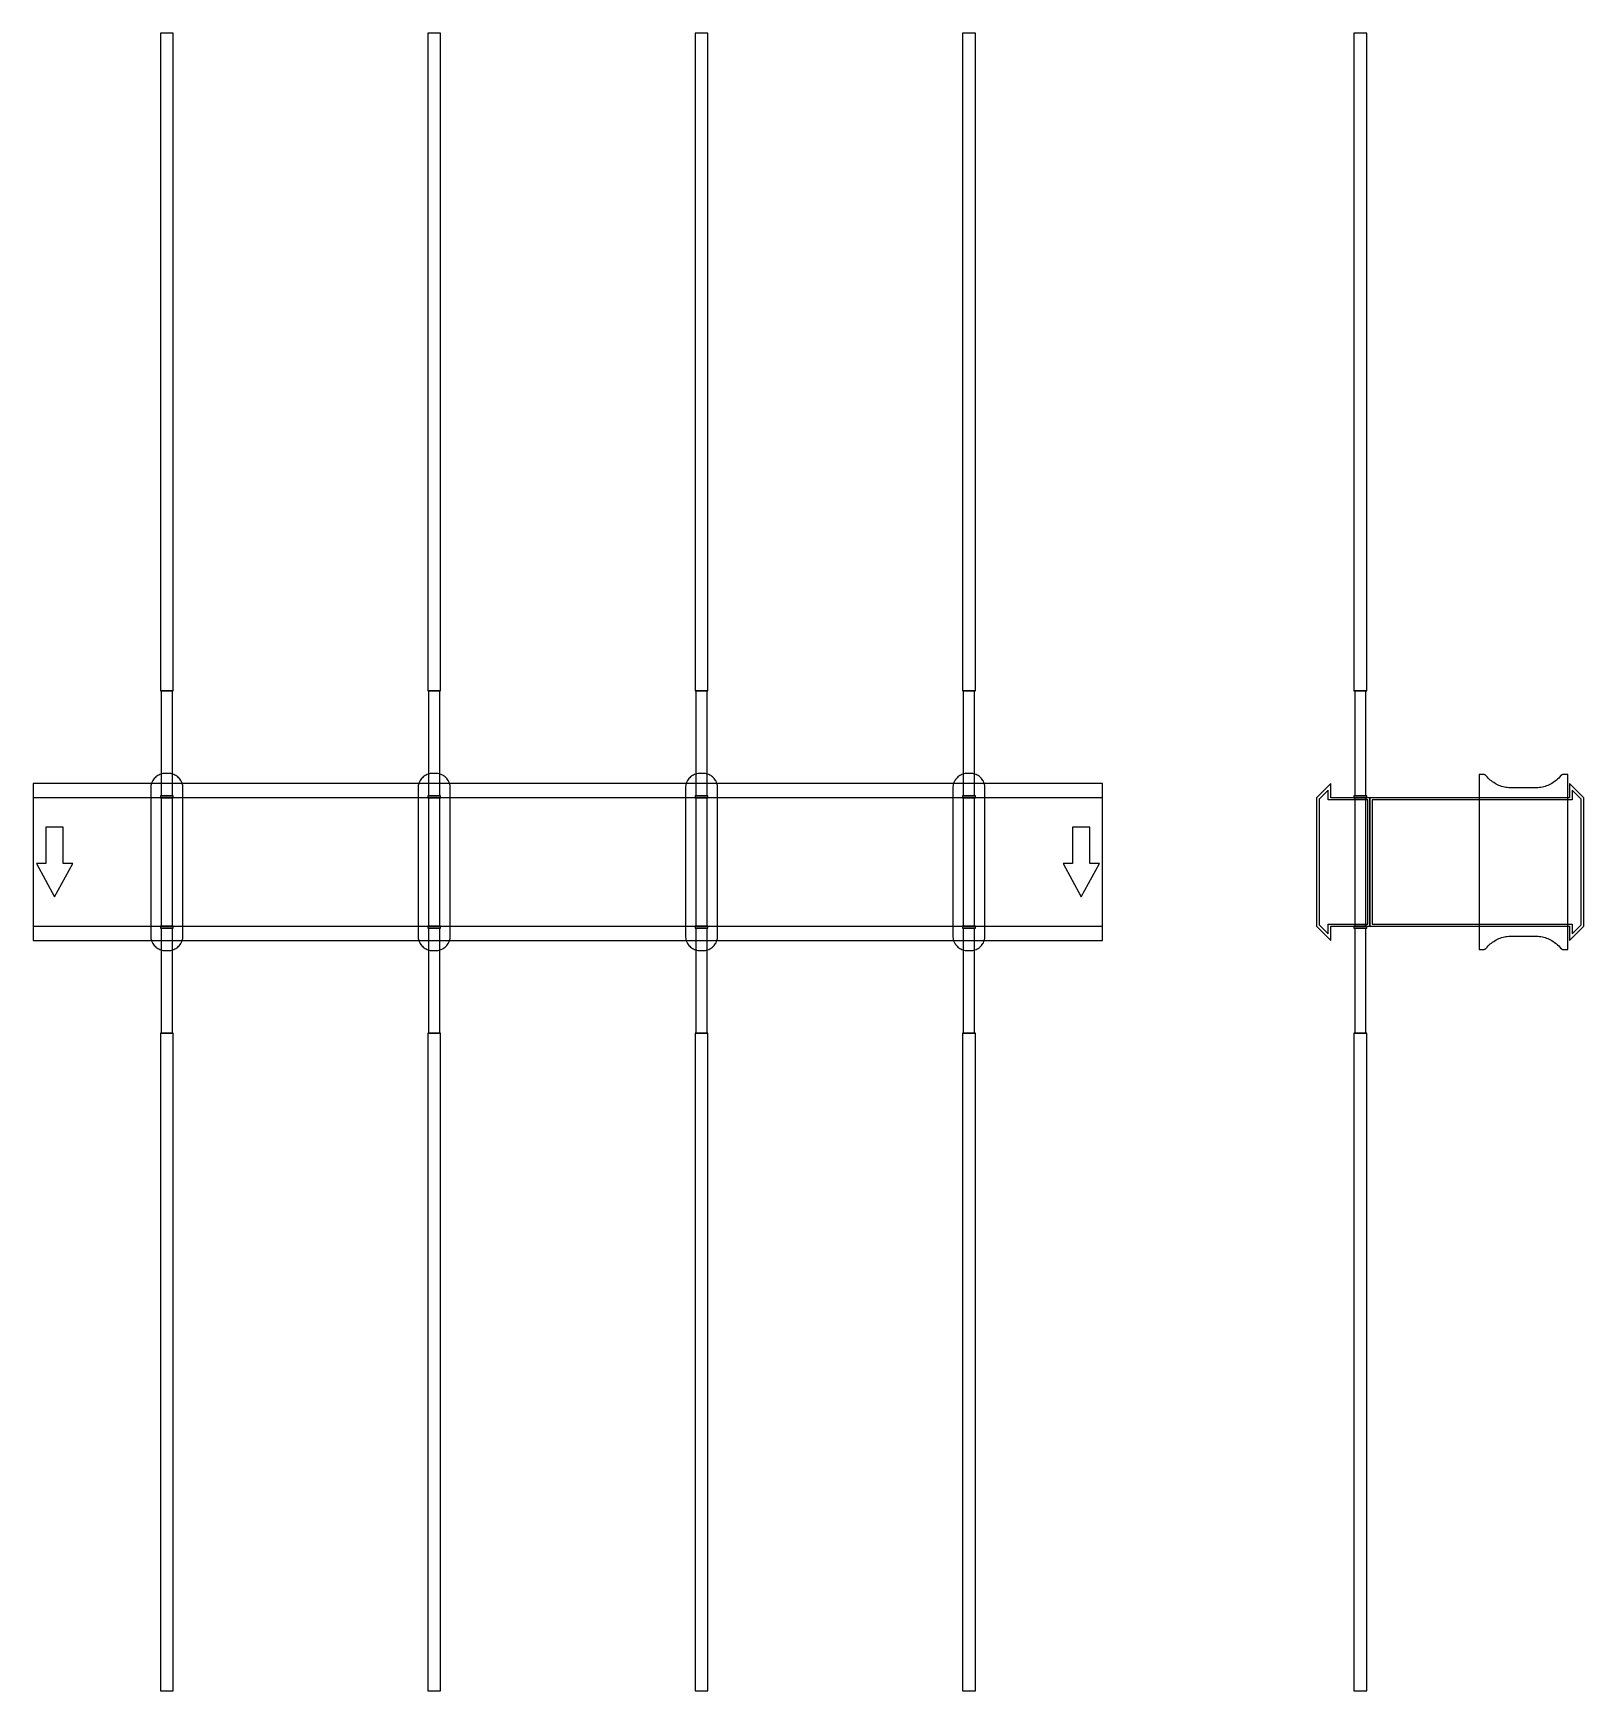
# Model space of a CAD drawing. Extents: x 0 to 1450, y -775 to 775.
import ezdxf

# ---------------------------------------------------------------- set-up
doc = ezdxf.new("R2010")
doc.units = 0
doc.layers.add('Halfen', color=7, linetype='CONTINUOUS')

msp = doc.modelspace()

# ---------------------------------------------------------------- linework, layer by layer
at = {"layer": 'Halfen', "color": 7}
for points in [[(131, 160), (131, 775), (119, 775), (119, 160)], [(381, 160), (381, 775), (369, 775), (369, 160)], [(631, 160), (631, 775), (619, 775), (619, 160)], [(881, 160), (881, 775), (869, 775), (869, 160)], [(1247, 160), (1247, 775), (1235, 775), (1235, 160)], [(130.25, 62), (130.25, 160), (119.75, 160), (119.75, 62)], [(380.25, 62), (380.25, 160), (369.75, 160), (369.75, 62)], [(630.25, 62), (630.25, 160), (619.75, 160), (619.75, 62)], [(880.25, 62), (880.25, 160), (869.75, 160), (869.75, 62)], [(1246.25, 62), (1246.25, 160), (1235.75, 160), (1235.75, 62)], [(140, -69.3), (140, -56.8), (140, 69.3), (139.958, 70.359), (139.834, 71.412), (139.627, 72.452), (139.339, 73.472), (138.972, 74.466), (138.529, 75.429), (138.011, 76.354), (137.422, 77.235), (136.765, 78.068), (136.046, 78.846), (135.268, 79.565), (134.435, 80.222), (133.554, 80.811), (132.629, 81.329), (131.666, 81.772), (130.672, 82.139), (129.652, 82.427), (128.612, 82.634), (127.559, 82.758), (126.5, 82.8), (123.5, 82.8), (122.441, 82.758), (121.388, 82.634), (120.348, 82.427), (119.328, 82.139), (118.334, 81.772), (117.371, 81.329), (116.446, 80.811), (115.565, 80.222), (114.732, 79.565), (113.954, 78.846), (113.235, 78.068), (112.578, 77.235), (111.989, 76.354), (111.471, 75.429), (111.028, 74.466), (110.661, 73.472), (110.373, 72.452), (110.166, 71.412), (110.042, 70.359), (110, 69.3), (110, -56.8), (110, -69.3), (110.042, -70.359), (110.166, -71.412), (110.373, -72.452), (110.661, -73.472), (111.028, -74.466), (111.471, -75.429), (111.989, -76.354), (112.578, -77.235), (113.235, -78.068), (113.954, -78.846), (114.732, -79.565), (115.565, -80.222), (116.446, -80.811), (117.371, -81.329), (118.334, -81.772), (119.328, -82.139), (120.348, -82.427), (121.388, -82.634), (122.441, -82.758), (123.5, -82.8), (126.5, -82.8), (127.559, -82.758), (128.612, -82.634), (129.652, -82.427), (130.672, -82.139), (131.666, -81.772), (132.629, -81.329), (133.554, -80.811), (134.435, -80.222), (135.268, -79.565), (136.046, -78.846), (136.765, -78.068), (137.422, -77.235), (138.011, -76.354), (138.529, -75.429), (138.972, -74.466), (139.339, -73.472), (139.627, -72.452), (139.834, -71.412), (139.958, -70.359), (140, -69.3)], [(390, -69.3), (390, -56.8), (390, 69.3), (389.958, 70.359), (389.834, 71.412), (389.627, 72.452), (389.339, 73.472), (388.972, 74.466), (388.529, 75.429), (388.011, 76.354), (387.422, 77.235), (386.765, 78.068), (386.046, 78.846), (385.268, 79.565), (384.435, 80.222), (383.554, 80.811), (382.629, 81.329), (381.666, 81.772), (380.672, 82.139), (379.652, 82.427), (378.612, 82.634), (377.559, 82.758), (376.5, 82.8), (373.5, 82.8), (372.441, 82.758), (371.388, 82.634), (370.348, 82.427), (369.328, 82.139), (368.334, 81.772), (367.371, 81.329), (366.446, 80.811), (365.565, 80.222), (364.732, 79.565), (363.954, 78.846), (363.235, 78.068), (362.578, 77.235), (361.989, 76.354), (361.471, 75.429), (361.028, 74.466), (360.661, 73.472), (360.373, 72.452), (360.166, 71.412), (360.042, 70.359), (360, 69.3), (360, -56.8), (360, -69.3), (360.042, -70.359), (360.166, -71.412), (360.373, -72.452), (360.661, -73.472), (361.028, -74.466), (361.471, -75.429), (361.989, -76.354), (362.578, -77.235), (363.235, -78.068), (363.954, -78.846), (364.732, -79.565), (365.565, -80.222), (366.446, -80.811), (367.371, -81.329), (368.334, -81.772), (369.328, -82.139), (370.348, -82.427), (371.388, -82.634), (372.441, -82.758), (373.5, -82.8), (376.5, -82.8), (377.559, -82.758), (378.612, -82.634), (379.652, -82.427), (380.672, -82.139), (381.666, -81.772), (382.629, -81.329), (383.554, -80.811), (384.435, -80.222), (385.268, -79.565), (386.046, -78.846), (386.765, -78.068), (387.422, -77.235), (388.011, -76.354), (388.529, -75.429), (388.972, -74.466), (389.339, -73.472), (389.627, -72.452), (389.834, -71.412), (389.958, -70.359), (390, -69.3)], [(640, -69.3), (640, -56.8), (640, 69.3), (639.958, 70.359), (639.834, 71.412), (639.627, 72.452), (639.339, 73.472), (638.972, 74.466), (638.529, 75.429), (638.011, 76.354), (637.422, 77.235), (636.765, 78.068), (636.046, 78.846), (635.268, 79.565), (634.435, 80.222), (633.554, 80.811), (632.629, 81.329), (631.666, 81.772), (630.672, 82.139), (629.652, 82.427), (628.612, 82.634), (627.559, 82.758), (626.5, 82.8), (623.5, 82.8), (622.441, 82.758), (621.388, 82.634), (620.348, 82.427), (619.328, 82.139), (618.334, 81.772), (617.371, 81.329), (616.446, 80.811), (615.565, 80.222), (614.732, 79.565), (613.954, 78.846), (613.235, 78.068), (612.578, 77.235), (611.989, 76.354), (611.471, 75.429), (611.028, 74.466), (610.661, 73.472), (610.373, 72.452), (610.166, 71.412), (610.042, 70.359), (610, 69.3), (610, -56.8), (610, -69.3), (610.042, -70.359), (610.166, -71.412), (610.373, -72.452), (610.661, -73.472), (611.028, -74.466), (611.471, -75.429), (611.989, -76.354), (612.578, -77.235), (613.235, -78.068), (613.954, -78.846), (614.732, -79.565), (615.565, -80.222), (616.446, -80.811), (617.371, -81.329), (618.334, -81.772), (619.328, -82.139), (620.348, -82.427), (621.388, -82.634), (622.441, -82.758), (623.5, -82.8), (626.5, -82.8), (627.559, -82.758), (628.612, -82.634), (629.652, -82.427), (630.672, -82.139), (631.666, -81.772), (632.629, -81.329), (633.554, -80.811), (634.435, -80.222), (635.268, -79.565), (636.046, -78.846), (636.765, -78.068), (637.422, -77.235), (638.011, -76.354), (638.529, -75.429), (638.972, -74.466), (639.339, -73.472), (639.627, -72.452), (639.834, -71.412), (639.958, -70.359), (640, -69.3)], [(890, -69.3), (890, -56.8), (890, 69.3), (889.958, 70.359), (889.834, 71.412), (889.627, 72.452), (889.339, 73.472), (888.972, 74.466), (888.529, 75.429), (888.011, 76.354), (887.422, 77.235), (886.765, 78.068), (886.046, 78.846), (885.268, 79.565), (884.435, 80.222), (883.554, 80.811), (882.629, 81.329), (881.666, 81.772), (880.672, 82.139), (879.652, 82.427), (878.612, 82.634), (877.559, 82.758), (876.5, 82.8), (873.5, 82.8), (872.441, 82.758), (871.388, 82.634), (870.348, 82.427), (869.328, 82.139), (868.334, 81.772), (867.371, 81.329), (866.446, 80.811), (865.565, 80.222), (864.732, 79.565), (863.954, 78.846), (863.235, 78.068), (862.578, 77.235), (861.989, 76.354), (861.471, 75.429), (861.028, 74.466), (860.661, 73.472), (860.373, 72.452), (860.166, 71.412), (860.042, 70.359), (860, 69.3), (860, -56.8), (860, -69.3), (860.042, -70.359), (860.166, -71.412), (860.373, -72.452), (860.661, -73.472), (861.028, -74.466), (861.471, -75.429), (861.989, -76.354), (862.578, -77.235), (863.235, -78.068), (863.954, -78.846), (864.732, -79.565), (865.565, -80.222), (866.446, -80.811), (867.371, -81.329), (868.334, -81.772), (869.328, -82.139), (870.348, -82.427), (871.388, -82.634), (872.441, -82.758), (873.5, -82.8), (876.5, -82.8), (877.559, -82.758), (878.612, -82.634), (879.652, -82.427), (880.672, -82.139), (881.666, -81.772), (882.629, -81.329), (883.554, -80.811), (884.435, -80.222), (885.268, -79.565), (886.046, -78.846), (886.765, -78.068), (887.422, -77.235), (888.011, -76.354), (888.529, -75.429), (888.972, -74.466), (889.339, -73.472), (889.627, -72.452), (889.834, -71.412), (889.958, -70.359), (890, -69.3)], [(1435, -81.8), (1435, 81.8), (1431, 81.8), (1430.846, 81.797), (1430.691, 81.786), (1430.538, 81.769), (1430.385, 81.746), (1430.234, 81.715), (1430.084, 81.678), (1429.936, 81.634), (1429.789, 81.584), (1429.646, 81.527), (1429.505, 81.464), (1429.366, 81.395), (1429.231, 81.32), (1429.1, 81.239), (1428.972, 81.153), (1428.848, 81.06), (1428.728, 80.963), (1428.613, 80.86), (1428.502, 80.752), (1428.397, 80.639), (1428.296, 80.522), (1427.41, 79.491), (1426.479, 78.5), (1425.505, 77.551), (1424.491, 76.646), (1423.437, 75.787), (1422.347, 74.975), (1421.222, 74.211), (1420.064, 73.499), (1418.876, 72.838), (1417.66, 72.23), (1416.418, 71.676), (1415.153, 71.178), (1413.867, 70.736), (1412.563, 70.351), (1411.243, 70.024), (1409.911, 69.756), (1408.567, 69.547), (1407.216, 69.397), (1405.859, 69.307), (1404.5, 69.277), (1382.5, 69.277), (1381.141, 69.307), (1379.784, 69.397), (1378.433, 69.547), (1377.089, 69.756), (1375.757, 70.024), (1374.437, 70.351), (1373.133, 70.736), (1371.847, 71.178), (1370.582, 71.676), (1369.34, 72.23), (1368.124, 72.838), (1366.936, 73.499), (1365.778, 74.211), (1364.653, 74.975), (1363.563, 75.787), (1362.509, 76.646), (1361.495, 77.551), (1360.521, 78.5), (1359.59, 79.491), (1358.704, 80.522), (1358.603, 80.639), (1358.498, 80.752), (1358.387, 80.86), (1358.272, 80.963), (1358.152, 81.06), (1358.028, 81.153), (1357.9, 81.239), (1357.769, 81.32), (1357.634, 81.395), (1357.495, 81.464), (1357.354, 81.527), (1357.211, 81.584), (1357.064, 81.634), (1356.916, 81.678), (1356.766, 81.715), (1356.615, 81.746), (1356.462, 81.769), (1356.309, 81.786), (1356.154, 81.797), (1356, 81.8), (1352, 81.8), (1352, -81.8), (1356, -81.8), (1356.154, -81.797), (1356.309, -81.786), (1356.462, -81.769), (1356.615, -81.746), (1356.766, -81.715), (1356.916, -81.678), (1357.064, -81.634), (1357.211, -81.584), (1357.354, -81.527), (1357.495, -81.464), (1357.634, -81.395), (1357.769, -81.32), (1357.9, -81.239), (1358.028, -81.153), (1358.152, -81.06), (1358.272, -80.963), (1358.387, -80.86), (1358.498, -80.752), (1358.603, -80.639), (1358.704, -80.522), (1359.59, -79.491), (1360.521, -78.5), (1361.495, -77.551), (1362.509, -76.646), (1363.563, -75.787), (1364.653, -74.975), (1365.778, -74.211), (1366.936, -73.499), (1368.124, -72.838), (1369.34, -72.23), (1370.582, -71.676), (1371.847, -71.178), (1373.133, -70.736), (1374.437, -70.351), (1375.757, -70.024), (1377.089, -69.756), (1378.433, -69.547), (1379.784, -69.397), (1381.141, -69.307), (1382.5, -69.277), (1404.5, -69.277), (1405.859, -69.307), (1407.216, -69.397), (1408.567, -69.547), (1409.911, -69.756), (1411.243, -70.024), (1412.563, -70.351), (1413.867, -70.736), (1415.153, -71.178), (1416.418, -71.676), (1417.66, -72.23), (1418.876, -72.838), (1420.064, -73.499), (1421.222, -74.211), (1422.347, -74.975), (1423.437, -75.787), (1424.491, -76.646), (1425.505, -77.551), (1426.479, -78.5), (1427.41, -79.491), (1428.296, -80.522), (1428.397, -80.639), (1428.502, -80.752), (1428.613, -80.86), (1428.728, -80.963), (1428.848, -81.06), (1428.972, -81.153), (1429.1, -81.239), (1429.231, -81.32), (1429.366, -81.395), (1429.505, -81.464), (1429.646, -81.527), (1429.789, -81.584), (1429.936, -81.634), (1430.084, -81.678), (1430.234, -81.715), (1430.385, -81.746), (1430.538, -81.769), (1430.691, -81.786), (1430.846, -81.797), (1431, -81.8)], [(0, -73.5), (1000, -73.5), (1000, 73.5), (0, 73.5)], [(131, 60), (131, 62), (119, 62), (119, 60)], [(381, 60), (381, 62), (369, 62), (369, 60)], [(631, 60), (631, 62), (619, 62), (619, 60)], [(881, 60), (881, 62), (869, 62), (869, 60)], [(1250, -60), (1250, 60), (1213.5, 60), (1213.5, 73.5), (1200, 60), (1200, -60), (1213.5, -73.5), (1213.5, -60)], [(1248, -58), (1248, 58), (1211, 58), (1211, 67.25), (1202.5, 58.75), (1202.5, -58.75), (1211, -67.25), (1211, -58)], [(1247, 60), (1247, 62), (1235, 62), (1235, 60)], [(1450, -60), (1450, 60), (1436.5, 73.5), (1436.5, 60), (1250, 60), (1250, -60), (1436.5, -60), (1436.5, -73.5)], [(1447.5, -58.75), (1447.5, 58.75), (1439, 67.25), (1439, 58), (1252, 58), (1252, -58), (1439, -58), (1439, -67.25)], [(0, -60), (1000, -60), (1000, 60), (0, 60)], [(130.25, -60), (130.25, 60), (119.75, 60), (119.75, -60)], [(380.25, -60), (380.25, 60), (369.75, 60), (369.75, -60)], [(630.25, -60), (630.25, 60), (619.75, 60), (619.75, -60)], [(880.25, -60), (880.25, 60), (869.75, 60), (869.75, -60)], [(1246.25, -60), (1246.25, 60), (1235.75, 60), (1235.75, -60)], [(20, -32.5), (37, -1.5), (28, -1.5), (28, 32.5), (12, 32.5), (12, -1.5), (3, -1.5)], [(980, -32.5), (997, -1.5), (988, -1.5), (988, 32.5), (972, 32.5), (972, -1.5), (963, -1.5)], [(131, -62), (131, -60), (119, -60), (119, -62)], [(130.25, -160), (130.25, -62), (119.75, -62), (119.75, -160)], [(381, -62), (381, -60), (369, -60), (369, -62)], [(380.25, -160), (380.25, -62), (369.75, -62), (369.75, -160)], [(631, -62), (631, -60), (619, -60), (619, -62)], [(630.25, -160), (630.25, -62), (619.75, -62), (619.75, -160)], [(881, -62), (881, -60), (869, -60), (869, -62)], [(880.25, -160), (880.25, -62), (869.75, -62), (869.75, -160)], [(1247, -62), (1247, -60), (1235, -60), (1235, -62)], [(1246.25, -160), (1246.25, -62), (1235.75, -62), (1235.75, -160)], [(131, -775), (131, -160), (119, -160), (119, -775)], [(381, -775), (381, -160), (369, -160), (369, -775)], [(631, -775), (631, -160), (619, -160), (619, -775)], [(881, -775), (881, -160), (869, -160), (869, -775)], [(1247, -775), (1247, -160), (1235, -160), (1235, -775)]]:
    msp.add_lwpolyline(points, close=True, dxfattribs=at)

doc.saveas('drawing.dxf')
